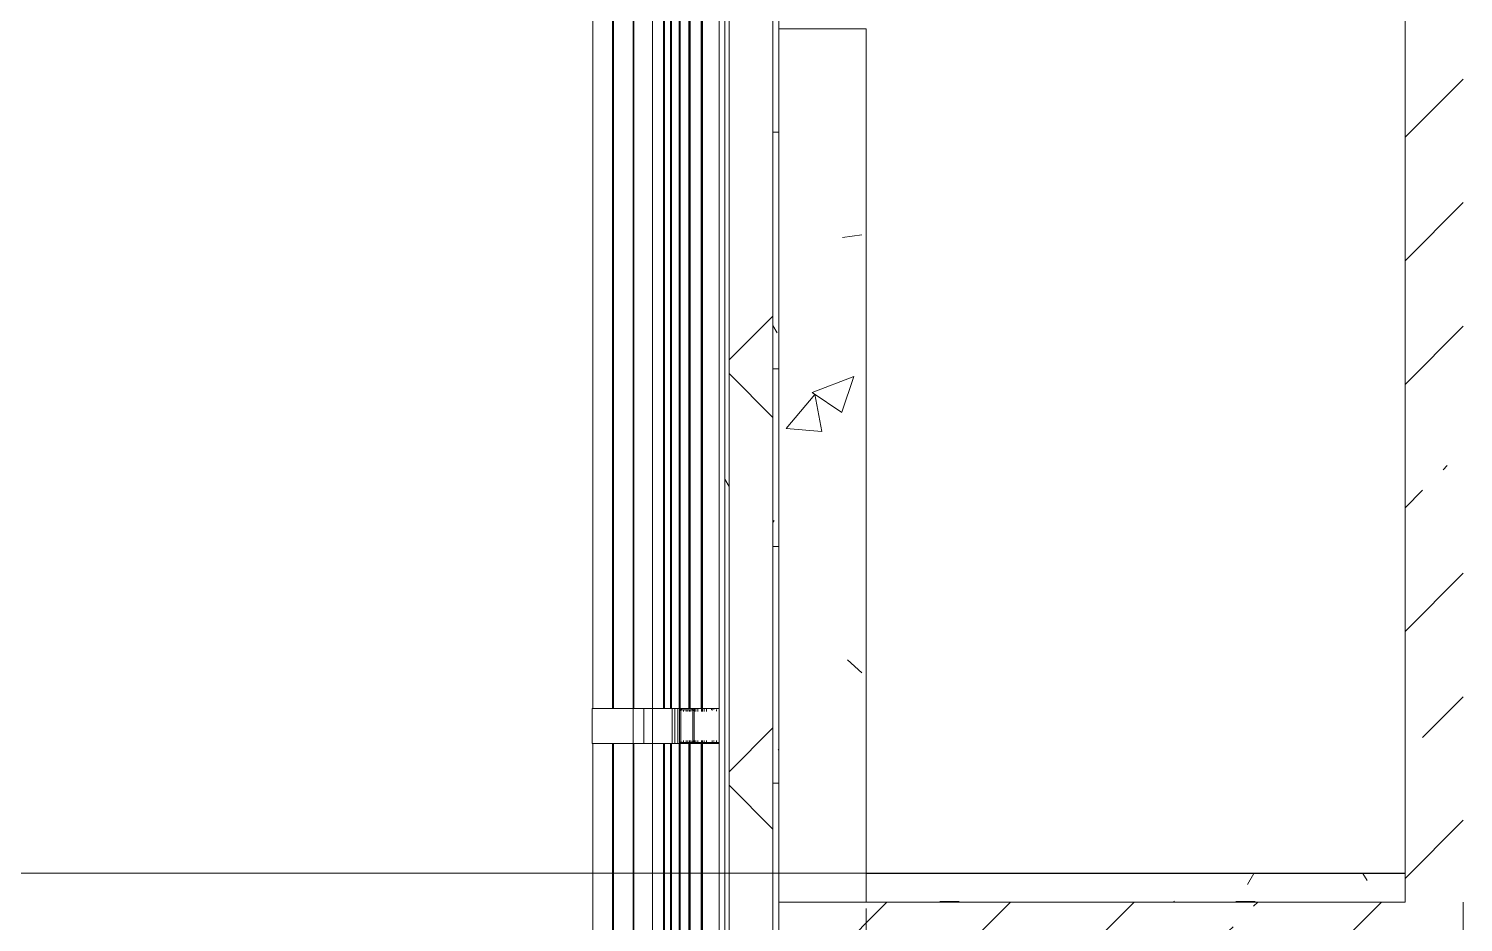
# Model space of a CAD drawing. Header units: millimetres. Extents: x -39507 to 33074, y -24219 to 30962.
# Drawn here: x -34258 to -29333, y 20831 to 23900 of the extents above; entities that cross this region are included whole.
import ezdxf

# ---------------------------------------------------------------- set-up
doc = ezdxf.new("R2010")
doc.units = ezdxf.units.MM
doc.linetypes.add('Осевые', pattern=[6350, 1270, -952.5, 3175, -952.5])
for name, color, linetype, lineweight in [('Высотные отметки', 7, 'Continuous', 9), ('Обобщенные модели', 7, 'Continuous', 9), ('Обобщенные модели-1', 7, 'Continuous', 18), ('Общие ребра', 7, 'Continuous', 9), ('Основа _2_-1', 7, 'Continuous', 9), ('Отделка 1 _4_-1', 7, 'Continuous', 9), ('Отделка 2 _5_-1', 7, 'Continuous', 9), ('Перекрытия', 7, 'Continuous', 9), ('Стены', 7, 'Continuous', 9), ('Структура _1_', 7, 'Continuous', 18), ('Штриховка разреза-2', 7, 'Continuous', 9)]:
    doc.layers.add(name, color=color, linetype=linetype, lineweight=lineweight)
doc.layers.add('Оси-3', color=7, linetype='Осевые', lineweight=9, true_color=0xaaaaaa)
pattern_1 = [(45, (-2885.9, 6475), (-424.264, 424.264), [600, -100, 20, -100]), (45, (-2885.9, 6899), (-424.264, 424.264), [])]
pattern_2 = [(0, (-2885.9, 6475), (812.8, 203.2), [67.056, -542.544, 67.056, -542.544, -3251.2]), (0, (-2885.9, 6475), (812.8, 203.2), [-1219.2, 67.056, -1152.144, 67.056, -542.544, -1422.4]), (0, (-2885.9, 6475), (812.8, 203.2), [-3048, 67.056, -339.344, 67.056, -948.944]), (120, (-2581.1, 6576.6), (-582.3764, 602.3054), [67.056, -542.544, 67.056, -3793.744]), (120, (-2581.1, 6576.6), (-582.3764, 602.3054), [-676.656, -542.544, 67.056, -1152.144, -2032]), (120, (-2581.1, 6576.6), (-582.3764, 602.3054), [-2438.4, 67.056, -542.544, 67.056, -1355.344]), (120, (-2581.1, 6576.6), (-582.3764, 602.3054), [-3115.056, -339.344, 67.056, -948.944]), (240, (-2479.5, 6983), (-230.4236, -805.5054), [67.056, -542.544, 67.056, -542.544, -3251.2]), (240, (-2479.5, 6983), (-230.4236, -805.5054), [-1219.2, 67.056, -1152.144, 67.056, -542.544, -1422.4]), (240, (-2479.5, 6983), (-230.4236, -805.5054), [-3048, 67.056, -339.344, 67.056, -948.944])]

# ---------------------------------------------------------------- blocks, each defined once
blk = doc.blocks.new('Обвязочная балка 1 - Обвязочная балка 1-1451838-Разрез 2-2')
at = {"layer": 'Обобщенные модели'}
for p, q in [((-32023.5, 21555), (-32023.5, 21455)), ((-32023.4, 21455), (-32023.4, 21555)), ((-32019.4, 21555), (-32019.4, 21455)), ((-31977.5, 21555), (-31977.5, 21455)), ((-31977.4, 21455), (-31977.4, 21555)), ((-31973.4, 21555), (-31973.4, 21455)), ((-31994, 21449), (-32012.5, 21449)), ((-31979, 21449), (-31992.5, 21449)), ((-31982.6, 21449), (-31978, 21449)), ((-31925.5, 21449), (-31977.2, 21449)), ((-31976.6, 21449), (-31926.2, 21449)), ((-31924, 21449), (-31917.7, 21449)), ((-31917.4, 21449), (-31923.4, 21449)), ((-31916.2, 21449), (-31907.9, 21449)), ((-31908.4, 21449), (-31916.1, 21449)), ((-31898.4, 21449), (-31906.9, 21449)), ((-31906.3, 21449), (-31897.5, 21449)), ((-31896, 21449), (-31888.7, 21449)), ((-31888.2, 21449), (-31894.5, 21449))]:
    blk.add_line(p, q, dxfattribs=at)
at = {"layer": 'Обобщенные модели', "flags": 128}
for points in [[(-32023.1, 21557.8), (-32023, 21558.1), (-32022.8, 21558.5), (-32022.7, 21558.9), (-32022.5, 21559.3), (-32022.3, 21559.6), (-32022.1, 21560)], [(-32018.2, 21563.8), (-32017.8, 21564), (-32017.5, 21564.2), (-32017.1, 21564.3), (-32016.7, 21564.5), (-32016.3, 21564.6)], [(-31981.1, 21560.6), (-31981.3, 21560.6), (-31981.6, 21560.7), (-31981.8, 21560.8), (-31982, 21560.9), (-31982.3, 21560.9), (-31982.5, 21561), (-31982.7, 21561), (-31983, 21561), (-31983.2, 21561.1), (-31983.5, 21561.1)], [(-31977.5, 21555.5), (-31977.5, 21555.7), (-31977.5, 21556), (-31977.6, 21556.2), (-31977.6, 21556.4), (-31977.7, 21556.7), (-31977.8, 21556.9), (-31977.9, 21557.1), (-31977.9, 21557.4), (-31978, 21557.6), (-31978.1, 21557.8), (-31978.3, 21558), (-31978.4, 21558.2), (-31978.5, 21558.4), (-31978.7, 21558.6), (-31978.8, 21558.8), (-31979, 21559), (-31979.1, 21559.2)], [(-32022.1, 21449.9), (-32022.3, 21450.3), (-32022.5, 21450.6), (-32022.6, 21451), (-32022.8, 21451.4), (-32022.9, 21451.8), (-32023, 21452.1), (-32023.2, 21452.5)], [(-32017.7, 21446), (-32018.1, 21446.1), (-32018.4, 21446.3)], [(-32016.2, 21445.4), (-32016.6, 21445.5), (-32017, 21445.6), (-32017.4, 21445.8), (-32017.7, 21446)], [(-31982.4, 21449), (-31982.2, 21449.1), (-31982, 21449.1), (-31981.7, 21449.2), (-31981.5, 21449.3), (-31981.3, 21449.4), (-31981, 21449.5), (-31980.8, 21449.6), (-31980.6, 21449.7), (-31980.4, 21449.8), (-31980.2, 21449.9), (-31980, 21450.1), (-31979.8, 21450.2), (-31979.6, 21450.4), (-31979.4, 21450.5), (-31979.3, 21450.7), (-31979.1, 21450.9), (-31978.9, 21451.1)], [(-31977.9, 21452.7), (-31977.8, 21452.9), (-31977.8, 21453.2), (-31977.7, 21453.4), (-31977.6, 21453.6), (-31977.6, 21453.9), (-31977.5, 21454.1), (-31977.5, 21454.3), (-31977.5, 21454.6), (-31977.5, 21454.8), (-31977.5, 21455)]]:
    blk.add_lwpolyline(points, dxfattribs=at)
at = {"layer": 'Обобщенные модели'}
for centre, major_axis, start_param, end_param in [((-32013.4, 21555), (0, 10), 1.047199, 1.308997), ((-32013.4, 21555), (0, 6.06), 0.785401, 1.489348), ((-32013.4, 21555), (0, 10), 0.000003, 0.523601), ((-32013.4, 21555), (0, 6.06), 0.000005, 0.523602), ((-31983.5, 21555), (0, 6.06), 5.759583, 6.283181), ((-31983.4, 21555), (0, 10), 5.759585, 6.283182), ((-31983.5, 21555), (0, 6.06), 4.793837, 5.497785), ((-31983.4, 21555), (0, 10), 4.974188, 5.235987), ((-32013.4, 21455), (0, 10), 1.570796, 2.094394), ((-32013.4, 21455), (0, 6.06), 1.570796, 2.304733), ((-32013.4, 21455), (0, 10), 2.879791, 3.14159), ((-32013.4, 21455), (0, 6.06), 2.794025, 3.141593), ((-31983.4, 21455), (0, 10), 3.141596, 3.403394), ((-31983.5, 21455), (0, 6.06), 3.283326, 3.997857), ((-31983.5, 21455), (0, 6.06), 4.236035, 4.712389), ((-31983.4, 21455), (0, 10), 4.188791, 4.712389)]:
    blk.add_ellipse(centre, major_axis=major_axis, ratio=0.999998, start_param=start_param, end_param=end_param, dxfattribs=at)
at = {"layer": 'Обобщенные модели-1'}
for p, q in [((-32023.4, 21555), (-32023.4, 21455)), ((-32019.4, 21455), (-32019.4, 21555)), ((-31983.4, 21565), (-32013.4, 21565)), ((-32013.4, 21561.1), (-31983.5, 21561.1)), ((-31977.4, 21555), (-31977.4, 21455)), ((-31973.4, 21455), (-31973.4, 21555)), ((-32013.4, 21445), (-31983.4, 21445)), ((-31982.6, 21449), (-32012.5, 21449))]:
    blk.add_line(p, q, dxfattribs=at)
for centre, radius, start, end in [((-32013.4, 21555), 10, 90, 180), ((-32013.4, 21555), 6.06, 90, 180), ((-31983.5, 21555), 6.06, 360, 90), ((-31983.4, 21555), 10, 0, 90), ((-32013.4, 21455), 10, 180, 270), ((-32013.4, 21455), 6.06, 180, 278.1204), ((-31983.4, 21455), 10, 270, 0), ((-31983.5, 21455), 6.06, 278.1204, 0)]:
    blk.add_arc(centre, radius, start, end, dxfattribs=at)
blk = doc.blocks.new('Профиль ламели516 - Профиль ламели-1606465-Разрез 2-2')
at = {"layer": 'Обобщенные модели'}
for p, q in [((-32320.7, 21565), (-32320.7, 26140)), ((-32320.7, 21565), (-32320.7, 26140)), ((-32253.3, 26140), (-32253.3, 21565)), ((-32253.3, 21565), (-32253.3, 26140)), ((-32250.4, 21565), (-32250.4, 26140)), ((-32250.4, 21565), (-32250.4, 26140)), ((-32183, 26140), (-32183, 21565)), ((-32183, 21565), (-32183, 26140)), ((-32180.1, 21565), (-32180.1, 26140)), ((-32180.1, 21565), (-32180.1, 26140)), ((-32180.1, 21565), (-32180.1, 26140)), ((-32116, 21564.6), (-32116, 26140)), ((-32116, 21564.6), (-32116, 26140)), ((-32116, 21564.6), (-32116, 26140)), ((-32323.4, 21565), (-32182.5, 21565)), ((-32323.4, 21565), (-32323.4, 21445)), ((-32182.5, 21565), (-32050.4, 21565)), ((-32180.1, 21565), (-32182.5, 21565)), ((-32182.5, 21445), (-32182.5, 21565)), ((-32182.5, 21445), (-32182.5, 21565)), ((-32182.5, 21445), (-32182.5, 21565)), ((-32115.5, 21565), (-32180.6, 21565)), ((-32050.1, 21565), (-32146.4, 21565)), ((-32146.4, 21565), (-32116, 21565)), ((-32146.4, 21445), (-32146.4, 21565)), ((-32146.4, 21445), (-32146.4, 21565)), ((-32042.6, 21565), (-32116, 21565)), ((-32116, 21565), (-32050.1, 21565)), ((-32116, 21565), (-32039.4, 21565)), ((-32116, 21445), (-32116, 21565)), ((-32116, 21445), (-32116, 21565)), ((-32050.4, 21565), (-32115.8, 21565)), ((-32113.6, 21565), (-32050.4, 21565)), ((-32050.4, 21565), (-32113.6, 21565)), ((-32048.4, 21445), (-32048.4, 21565)), ((-32039.4, 21565), (-32034.4, 21565)), ((-32039.4, 21445), (-32039.4, 21565)), ((-32034.4, 21565), (-32029.4, 21565)), ((-32029.4, 21565), (-32029.4, 21445)), ((-32029.4, 21565), (-32024.4, 21565)), ((-32024.4, 21565), (-32023.4, 21565)), ((-32023.4, 21445), (-32023.4, 21565)), ((-32182.5, 21445), (-32323.4, 21445)), ((-32320.7, 17375), (-32320.7, 21445)), ((-32320.7, 17375), (-32320.7, 21445)), ((-32253.3, 21445), (-32253.3, 17375)), ((-32253.3, 17375), (-32253.3, 21445)), ((-32250.4, 17375), (-32250.4, 21445)), ((-32250.4, 17375), (-32250.4, 21445)), ((-32183, 21445), (-32183, 17375)), ((-32183, 17375), (-32183, 21445)), ((-32182.5, 21445), (-32180.1, 21445)), ((-32050.4, 21445), (-32182.5, 21445)), ((-32180.6, 21445), (-32115.5, 21445)), ((-32180.1, 17375), (-32180.1, 21445)), ((-32180.1, 17375), (-32180.1, 21445)), ((-32180.1, 17375), (-32180.1, 21445)), ((-32116, 21445), (-32146.4, 21445)), ((-32146.4, 21445), (-32050.1, 21445)), ((-32039.4, 21445), (-32116, 21445)), ((-32050.1, 21445), (-32116, 21445)), ((-32116, 21445), (-32042.6, 21445)), ((-32116, 17374.6), (-32116, 21445)), ((-32116, 17374.6), (-32116, 21445)), ((-32116, 17374.6), (-32116, 21445)), ((-32115.8, 21445), (-32050.4, 21445)), ((-32113.6, 21445), (-32050.4, 21445)), ((-32050.4, 21445), (-32113.6, 21445)), ((-32034.4, 21445), (-32039.4, 21445)), ((-32029.4, 21445), (-32034.4, 21445)), ((-32024.4, 21445), (-32029.4, 21445)), ((-32023.4, 21445), (-32024.4, 21445))]:
    blk.add_line(p, q, dxfattribs=at)
blk = doc.blocks.new('Профиль ламели681 - Профиль ламели-1666534-Разрез 2-2')
at = {"layer": 'Обобщенные модели'}
for p, q in [((-32078, 21565), (-32078, 26140)), ((-32077.1, 21565), (-32077.1, 26140)), ((-32076.3, 21565), (-32076.3, 26140)), ((-32075.4, 21565), (-32075.4, 26140)), ((-32253.3, 21565), (-32250.4, 21565)), ((-32183, 21565), (-32180.1, 21565)), ((-32116, 21565), (-32011.6, 21565)), ((-32077.6, 21565), (-32116, 21565)), ((-32109.2, 21565), (-32078.9, 21565)), ((-32011.3, 21565), (-32108.9, 21565)), ((-32078.6, 21565), (-32000.6, 21565)), ((-32076.2, 21565), (-32010.8, 21565)), ((-32075.6, 21565), (-32073, 21565)), ((-32011.4, 21565), (-32075.6, 21565)), ((-32011.1, 21565), (-32075, 21565)), ((-32003.3, 21565), (-32074.9, 21565)), ((-32073, 21565), (-32011.3, 21565)), ((-32009.4, 21555.5), (-32009.4, 21561.1)), ((-32000.6, 21565), (-31995.7, 21565)), ((-32000.6, 21555.5), (-32000.6, 21561.1)), ((-31995.3, 21561.1), (-31995.3, 21555.5)), ((-31989.7, 21565), (-31984.1, 21565)), ((-31989.7, 21555.5), (-31989.7, 21561.1)), ((-31984.1, 21561.1), (-31984.1, 21555.5)), ((-32250.4, 21445), (-32253.3, 21445)), ((-32180.1, 21445), (-32183, 21445)), ((-32011.6, 21445), (-32116, 21445)), ((-32116, 21445), (-32077.6, 21445)), ((-32078.9, 21445), (-32109.2, 21445)), ((-32108.9, 21445), (-32011.3, 21445)), ((-32000.6, 21445), (-32078.6, 21445)), ((-32078, 17375), (-32078, 21445)), ((-32077.1, 17375), (-32077.1, 21445)), ((-32076.3, 17375), (-32076.3, 21445)), ((-32010.8, 21445), (-32076.2, 21445)), ((-32075.6, 21445), (-32011.4, 21445)), ((-32073, 21445), (-32075.6, 21445)), ((-32075.4, 17375), (-32075.4, 21445)), ((-32075, 21445), (-32011.1, 21445)), ((-32074.9, 21445), (-32003.3, 21445)), ((-32011.3, 21445), (-32073, 21445)), ((-32009.4, 21448.6), (-32009.4, 21455)), ((-32000.6, 21449), (-32000.6, 21455)), ((-31995.7, 21445), (-32000.6, 21445)), ((-31995.3, 21455), (-31995.3, 21449)), ((-31989.7, 21449), (-31989.7, 21455)), ((-31984.1, 21445), (-31989.7, 21445)), ((-31984.1, 21455), (-31984.1, 21449))]:
    blk.add_line(p, q, dxfattribs=at)
blk = doc.blocks.new('Профиль ламели682 - Профиль ламели-1666806-Разрез 2-2')
at = {"layer": 'Обобщенные модели'}
for p, q in [((-32054.3, 21565), (-32054.3, 26140)), ((-32053.2, 21565), (-32053.2, 26140)), ((-32052.3, 21565), (-32052.3, 26140)), ((-32051.1, 21565), (-32051.1, 26140)), ((-31987.4, 21565), (-32075.4, 21565)), ((-32075.4, 21565), (-32055.3, 21565)), ((-32075.4, 21565), (-31987.7, 21565)), ((-32053.8, 21565), (-32075.4, 21565)), ((-32054.9, 21565), (-31976.8, 21565)), ((-32052.1, 21565), (-31986.9, 21565)), ((-32051.9, 21565), (-32048.7, 21565)), ((-31987.5, 21565), (-32051.9, 21565)), ((-31987.2, 21565), (-32050.6, 21565)), ((-31979.3, 21565), (-32050.5, 21565)), ((-32048.7, 21565), (-31987.4, 21565)), ((-31976.8, 21565), (-31971.9, 21565)), ((-31976.8, 21562.3), (-31976.8, 21565)), ((-31976.8, 21559), (-31976.8, 21561.6)), ((-31972.4, 21565), (-31972.4, 21555.5)), ((-31972.3, 21565), (-31972.4, 21565)), ((-31972.3, 21565), (-31967.9, 21565)), ((-31967.9, 21565), (-31966.9, 21565)), ((-31966.9, 21565), (-31960.2, 21565)), ((-31966.9, 21555.5), (-31966.9, 21565)), ((-31960.2, 21565), (-31960.2, 21555.5)), ((-32055.3, 21445), (-32075.4, 21445)), ((-32075.4, 21445), (-31987.4, 21445)), ((-31987.7, 21445), (-32075.4, 21445)), ((-32075.4, 21445), (-32053.8, 21445)), ((-31976.8, 21445), (-32054.9, 21445)), ((-32054.3, 17375), (-32054.3, 21445)), ((-32053.2, 17375), (-32053.2, 21445)), ((-32052.3, 17375), (-32052.3, 21445)), ((-31986.9, 21445), (-32052.1, 21445)), ((-32051.9, 21445), (-31987.5, 21445)), ((-32048.7, 21445), (-32051.9, 21445)), ((-32051.1, 17375), (-32051.1, 21445)), ((-32050.6, 21445), (-31987.2, 21445)), ((-32050.5, 21445), (-31979.3, 21445)), ((-31987.4, 21445), (-32048.7, 21445)), ((-31976.8, 21452.5), (-31976.8, 21455)), ((-31976.8, 21445), (-31976.8, 21448.5)), ((-31971.9, 21445), (-31976.8, 21445)), ((-31972.4, 21455), (-31972.4, 21445)), ((-31972.4, 21445), (-31972.3, 21445)), ((-31967.9, 21445), (-31972.3, 21445)), ((-31966.9, 21445), (-31967.9, 21445)), ((-31966.9, 21445), (-31966.9, 21455)), ((-31960.2, 21445), (-31966.9, 21445)), ((-31960.2, 21455), (-31960.2, 21445))]:
    blk.add_line(p, q, dxfattribs=at)
blk = doc.blocks.new('Профиль ламели683 - Профиль ламели-1667078-Разрез 2-2')
at = {"layer": 'Обобщенные модели'}
for p, q in [((-32025.2, 21565), (-32025.2, 26140)), ((-32025.2, 21565), (-32025.2, 26140)), ((-32023.9, 21565), (-32023.9, 26140)), ((-32022.8, 21565), (-32022.8, 26140)), ((-32021.5, 21565), (-32021.5, 26140)), ((-32051.2, 21565), (-31958.5, 21565)), ((-31958.2, 21565), (-32051.1, 21565)), ((-32051.1, 21565), (-32026.4, 21565)), ((-32024.7, 21565), (-32051.1, 21565)), ((-32025.9, 21565), (-31947.7, 21565)), ((-32022.8, 21565), (-32019.1, 21565)), ((-31958.3, 21565), (-32022.8, 21565)), ((-32021.1, 21565), (-31957.6, 21565)), ((-31957.9, 21565), (-32021, 21565)), ((-31950, 21565), (-32020.7, 21565)), ((-32019.1, 21565), (-31958.1, 21565)), ((-31947.7, 21565), (-31942.7, 21565)), ((-31947.7, 21555.5), (-31947.7, 21565)), ((-31944.1, 21565), (-31944.1, 21555.5)), ((-31944.1, 21565), (-31939.7, 21565)), ((-31939.7, 21565), (-31938.7, 21565)), ((-31938.7, 21565), (-31930.9, 21565)), ((-31938.7, 21555.5), (-31938.7, 21565)), ((-31930.9, 21565), (-31930.9, 21555.5)), ((-31958.5, 21445), (-32051.2, 21445)), ((-32026.4, 21445), (-32051.1, 21445)), ((-32051.1, 21445), (-31958.2, 21445)), ((-32051.1, 21445), (-32024.7, 21445)), ((-31947.7, 21445), (-32025.9, 21445)), ((-32025.2, 17375), (-32025.2, 21445)), ((-32025.2, 17375), (-32025.2, 21445)), ((-32023.9, 17375), (-32023.9, 21445)), ((-32022.8, 21445), (-31958.3, 21445)), ((-32019.1, 21445), (-32022.8, 21445)), ((-32022.8, 17375), (-32022.8, 21445)), ((-32021.5, 17375), (-32021.5, 21445)), ((-31957.6, 21445), (-32021.1, 21445)), ((-32021, 21445), (-31957.9, 21445)), ((-32020.7, 21445), (-31950, 21445)), ((-31958.1, 21445), (-32019.1, 21445)), ((-31947.7, 21445), (-31947.7, 21455)), ((-31942.7, 21445), (-31947.7, 21445)), ((-31944.1, 21455), (-31944.1, 21445)), ((-31939.7, 21445), (-31944.1, 21445)), ((-31938.7, 21445), (-31939.7, 21445)), ((-31938.7, 21445), (-31938.7, 21455)), ((-31930.9, 21445), (-31938.7, 21445)), ((-31930.9, 21455), (-31930.9, 21445))]:
    blk.add_line(p, q, dxfattribs=at)
blk = doc.blocks.new('Профиль ламели684 - Профиль ламели-1667348-Разрез 2-2')
at = {"layer": 'Обобщенные модели'}
for p, q in [((-31991.1, 21565), (-31991.1, 26140)), ((-31989.6, 21565), (-31989.6, 26140)), ((-31989.6, 21565), (-31989.6, 26140)), ((-31988.4, 21565), (-31988.4, 26140)), ((-31986.9, 21565), (-31986.9, 26140)), ((-31924.1, 21565), (-32021.5, 21565)), ((-32021.5, 21565), (-31993.7, 21565)), ((-32021.5, 21565), (-31924.4, 21565)), ((-31990.6, 21565), (-32021.5, 21565)), ((-31991.9, 21565), (-31913.5, 21565)), ((-31988.7, 21565), (-31984.5, 21565)), ((-31924.1, 21565), (-31988.7, 21565)), ((-31986.4, 21565), (-31923.3, 21565)), ((-31923.6, 21565), (-31986.3, 21565)), ((-31915.7, 21565), (-31986, 21565)), ((-31984.5, 21565), (-31923.9, 21565)), ((-31913.5, 21565), (-31908.6, 21565)), ((-31913.5, 21561), (-31913.5, 21565)), ((-31910.9, 21565), (-31910.9, 21557.8)), ((-31910.9, 21565), (-31906.6, 21565)), ((-31906.6, 21565), (-31905.6, 21565)), ((-31905.6, 21565), (-31896.7, 21565)), ((-31905.6, 21561.5), (-31905.6, 21565)), ((-31896.7, 21565), (-31896.7, 21561.8)), ((-31896.7, 21559.4), (-31896.7, 21556.6)), ((-31993.7, 21445), (-32021.5, 21445)), ((-32021.5, 21445), (-31924.1, 21445)), ((-31924.4, 21445), (-32021.5, 21445)), ((-32021.5, 21445), (-31990.6, 21445)), ((-31913.5, 21445), (-31991.9, 21445)), ((-31991.1, 17375), (-31991.1, 21445)), ((-31989.6, 17375), (-31989.6, 21445)), ((-31989.6, 17375), (-31989.6, 21445)), ((-31988.7, 21445), (-31924.1, 21445)), ((-31984.5, 21445), (-31988.7, 21445)), ((-31988.4, 17375), (-31988.4, 21445)), ((-31986.9, 17375), (-31986.9, 21445)), ((-31923.3, 21445), (-31986.4, 21445)), ((-31986.3, 21445), (-31923.6, 21445)), ((-31986, 21445), (-31915.7, 21445)), ((-31923.9, 21445), (-31984.5, 21445)), ((-31913.5, 21445), (-31913.5, 21449.8)), ((-31908.6, 21445), (-31913.5, 21445)), ((-31910.9, 21455), (-31910.9, 21445)), ((-31906.6, 21445), (-31910.9, 21445)), ((-31905.6, 21445), (-31906.6, 21445)), ((-31905.6, 21452.3), (-31905.6, 21455)), ((-31905.6, 21445), (-31905.6, 21449)), ((-31896.7, 21445), (-31905.6, 21445)), ((-31896.7, 21455), (-31896.7, 21450.6)), ((-31896.7, 21448.4), (-31896.7, 21445))]:
    blk.add_line(p, q, dxfattribs=at)
blk = doc.blocks.new('Профиль ламели685 - Профиль ламели-1667618-Разрез 2-2')
at = {"layer": 'Обобщенные модели'}
for p, q in [((-31949.6, 21565), (-31949.6, 26140)), ((-31948, 21565), (-31948, 26140)), ((-31947.9, 21565), (-31947.9, 26140)), ((-31946.6, 21565), (-31946.6, 26140)), ((-31944.9, 21565), (-31944.9, 26140)), ((-31986.9, 21565), (-31887.6, 21565)), ((-31949.6, 21565), (-31986.9, 21565)), ((-31981.2, 21565), (-31951.2, 21565)), ((-31887.6, 21565), (-31980.8, 21565)), ((-31950.6, 21565), (-31887.6, 21565)), ((-31947.3, 21565), (-31942.5, 21565)), ((-31887.6, 21565), (-31947.3, 21565)), ((-31944.4, 21565), (-31887.6, 21565)), ((-31887.5, 21565), (-31944.3, 21565)), ((-31887.5, 21565), (-31944, 21565)), ((-31942.5, 21565), (-31887.6, 21565)), ((-31887.6, 21445), (-31986.9, 21445)), ((-31986.9, 21445), (-31949.6, 21445)), ((-31951.2, 21445), (-31981.2, 21445)), ((-31980.8, 21445), (-31887.6, 21445)), ((-31887.6, 21445), (-31950.6, 21445)), ((-31949.6, 17375), (-31949.6, 21445)), ((-31948, 17375), (-31948, 21445)), ((-31947.9, 17375), (-31947.9, 21445)), ((-31947.3, 21445), (-31887.6, 21445)), ((-31942.5, 21445), (-31947.3, 21445)), ((-31946.6, 17375), (-31946.6, 21445)), ((-31944.9, 17375), (-31944.9, 21445)), ((-31887.6, 21445), (-31944.4, 21445)), ((-31944.3, 21445), (-31887.5, 21445)), ((-31944, 21445), (-31887.5, 21445)), ((-31887.6, 21445), (-31942.5, 21445))]:
    blk.add_line(p, q, dxfattribs=at)
blk = doc.blocks.new('Высотные отметки - Высотная отметка - Стрелка-4455449-Разрез 2-2')
at = {"layer": 'Высотные отметки'}
blk.add_hatch(color=256, dxfattribs=at).paths.add_polyline_path([(-36565.6, -5267.2), (-36098.4, -5734.3), (-35631.2, -5267.2), (-35498.4, -5400), (-36098.4, -6000), (-36698.4, -5400)], flags=0)
for p, q in [((-36098.4, -4800), (-39098.4, -4800)), ((-36098.4, -6000), (-36098.4, -4800)), ((-36565.6, -5267.2), (-36698.4, -5400)), ((-36098.4, -5734.3), (-36565.6, -5267.2)), ((-35631.2, -5267.2), (-36098.4, -5734.3)), ((-35498.4, -5400), (-35631.2, -5267.2)), ((-36698.4, -5400), (-36098.4, -6000)), ((-36098.4, -6000), (-35498.4, -5400)), ((-35002.8, -6000), (-36395.1, -6000))]:
    blk.add_line(p, q, dxfattribs=at)

msp = doc.modelspace()

# ---------------------------------------------------------------- hatches: boundary and pattern name
at = {"layer": 'Штриховка разреза-2'}
h = msp.add_hatch(dxfattribs=at)
h.set_pattern_fill('FP_2', color=256, style=0, pattern_type=2)
h.set_pattern_definition(pattern_1)
h.paths.add_polyline_path([(-29532.9, 20900), (-29332.9, 20900), (-29332.9, 26000), (-29532.9, 26000), (-29532.9, 21281.6)], flags=0)
h.paths.add_polyline_path([(-29532.9, 26200), (-29332.9, 26200), (-29332.9, 27032.4), (-29532.9, 27032.4), (-29532.9, 26320.3)], flags=0)
h = msp.add_hatch(dxfattribs=at)
h.set_pattern_fill('FP_3', color=256, style=0, pattern_type=2)
h.set_pattern_definition(pattern_2)
h.paths.add_polyline_path([(-31852.6, 13700), (-31852.6, 26500), (-31867.6, 26500), (-31867.6, 13700)], flags=0)
h = msp.add_hatch(dxfattribs=at)
h.set_pattern_fill('FP_4', color=256, style=0, pattern_type=2)
h.set_pattern_definition([(45, (-2885.9, 6475), (-707.107, 707.107), []), (135, (-2885.9, 6475), (-707.107, -707.107), [])])
h.paths.add_polyline_path([(-31702.6, 13700), (-31702.6, 26500), (-31852.6, 26500), (-31851.9, 13700)], flags=0)
h = msp.add_hatch(dxfattribs=at)
h.set_pattern_fill('FP_3', color=256, style=0, pattern_type=2)
h.set_pattern_definition(pattern_2)
h.paths.add_polyline_path([(-31682.6, 13700), (-31682.6, 26500), (-31702.6, 26500), (-31702.6, 13700)], flags=0)
h = msp.add_hatch(dxfattribs=at)
h.set_pattern_fill('FP_8', color=256, style=0, pattern_type=2)
h.set_pattern_definition([(50, (-2885.9, 6475), (1457.472, -127.512), [152.4, -1676.4]), (355, (-2885.9, 6475), (-281.94, 1528.454), [121.92, -1341.12]), (100.451, (-2764.4, 6464.4), (1175.54, 1400.93), [129.52, -1424.72]), (46.184, (-2885.9, 6881.4), (2168.63, -336.34), [228.6, -2514.6]), (96.636, (-2705.2, 6853.4), (1899.22, 1979.42), [194.28, -2137.08]), (351.184, (-2886, 6881.4), (1899.24, 1979.4), [182.88, -2011.68]), (21, (-2682.7, 6779.8), (1212.915, -818.12), [152.4, -1676.4]), (326, (-2682.7, 6779.8), (494.42, 1473.504), [121.92, -1341.12]), (71.451, (-2581.6, 6711.6), (1707.34, 655.37), [129.52, -1424.72]), (37.5, (-2885.9, 6475), (24.709, 676.44), [67.056, -1257.808, 67.056, -1294.384, -1346.2]), (37.5, (-2885.9, 6475), (24.709, 676.44), [-2686.304, 67.056, -1279.144]), (7.5, (-2885.9, 6475), (534.558, 801.444), [67.056, -709.168, 67.056, -1227.328, -513.08]), (7.5, (-2885.9, 6475), (534.558, 801.444), [-2070.608, 67.056, -446.024]), (327.5, (-3339.03, 6475), (1084.7275, -45.831), [67.056, -440.944, 67.056, -1517.904, -2103.12]), (327.5, (-3339.03, 6475), (1084.7275, -45.831), [-2092.96, 67.056, -2036.064]), (317.5, (-3542.2, 6475), (1185.035, 203.414), [67.056, -593.344, 67.056, -985.52, -1493.52]), (317.5, (-3542.2, 6475), (1185.035, 203.414), [-1712.976, 67.056, -1426.464])])
h.paths.add_polyline_path([(-31382.9, 20900), (-31382.9, 23900), (-31682.9, 23900), (-31682.9, 20900), (-31568.4, 20900)], flags=0)
h = msp.add_hatch(dxfattribs=at)
h.set_pattern_fill('FP_3', color=256, style=0, pattern_type=2)
h.set_pattern_definition(pattern_2)
h.paths.add_polyline_path([(-30434.3, 20900), (-29532.9, 20900), (-29532.9, 20998), (-31382.9, 20998), (-31382.9, 20900)], flags=0)
h = msp.add_hatch(dxfattribs=at)
h.set_pattern_fill('FP_2', color=256, style=0, pattern_type=2)
h.set_pattern_definition(pattern_1)
h.paths.add_polyline_path([(16067.1, 20650), (16067.1, 20900), (-21832.9, 20900), (-21832.9, 20650), (16063.1, 20650)], flags=0)
h.paths.add_polyline_path([(-31568.4, 20650), (-29332.9, 20650), (-29332.9, 20900), (-31682.9, 20900), (-31682.9, 20650)], flags=0)

# ---------------------------------------------------------------- linework, layer by layer
at = {"layer": 'Высотные отметки'}
for p, q in [((-30935, 21000), (-36107.9, 21000)), ((-29532.9, 21000), (-30935, 21000))]:
    msp.add_line(p, q, dxfattribs=at)
at = {"layer": 'Общие ребра'}
for p, q in [((-31867.6, 26500), (-31867.6, 13700)), ((-31852.6, 26500), (-31852.6, 13700)), ((-31702.6, 26500), (-31702.6, 13700)), ((-31382.9, 21000), (-31382.9, 23900)), ((-29532.9, 20998), (-31382.9, 20998))]:
    msp.add_line(p, q, dxfattribs=at)
at = {"layer": 'Оси-3'}
msp.add_line((-31382.9, -22619.5), (-31382.9, 29000), dxfattribs=at)
at = {"layer": 'Основа _2_-1'}
for p, q in [((-31382.9, 20998), (-31382.9, 20900)), ((-29532.9, 20900), (-29532.9, 20998)), ((-31382.9, 20900), (-29532.9, 20900))]:
    msp.add_line(p, q, dxfattribs=at)
at = {"layer": 'Отделка 1 _4_-1'}
for p, q in [((-31682.6, 13700), (-31682.6, 26500)), ((-29532.9, 21000), (-31382.9, 21000)), ((-31382.9, 21000), (-31382.9, 20998)), ((-29532.9, 20998), (-29532.9, 21000))]:
    msp.add_line(p, q, dxfattribs=at)
at = {"layer": 'Отделка 2 _5_-1'}
msp.add_line((-31887.6, 26500), (-31887.6, 13700), dxfattribs=at)
at = {"layer": 'Перекрытия'}
for p, q in [((-30928.1, 20900), (-31682.9, 20900)), ((-29332.9, 20900), (-29332.9, 20650))]:
    msp.add_line(p, q, dxfattribs=at)
at = {"layer": 'Стены'}
for p, q in [((-31887.6, 22100), (-31887.6, 23900)), ((-31682.6, 23900), (-31382.9, 23900)), ((-31380.9, 21000), (-29534.9, 21000))]:
    msp.add_line(p, q, dxfattribs=at)
at = {"layer": 'Структура _1_'}
for p, q in [((-29532.9, 24850), (-29532.9, 20900)), ((-31382.9, 23900), (-31682.9, 23900)), ((-31682.9, 23900), (-31682.9, 20900)), ((-31382.9, 20900), (-31382.9, 21000)), ((-31682.9, 20900), (-31382.9, 20900)), ((-29532.9, 20900), (-31682.9, 20900)), ((-31682.9, 20900), (-31682.9, 20650)), ((-29332.9, 20650), (-29332.9, 20900))]:
    msp.add_line(p, q, dxfattribs=at)

# ---------------------------------------------------------------- block references
at = {"layer": 'Высотные отметки'}
msp.add_blockref('Высотные отметки - Высотная отметка - Стрелка-4455449-Разрез 2-2', (8144, 29400), dxfattribs=at)
at = {"layer": 'Обобщенные модели'}
for name in ['Профиль ламели516 - Профиль ламели-1606465-Разрез 2-2', 'Профиль ламели681 - Профиль ламели-1666534-Разрез 2-2', 'Профиль ламели682 - Профиль ламели-1666806-Разрез 2-2', 'Профиль ламели683 - Профиль ламели-1667078-Разрез 2-2', 'Профиль ламели684 - Профиль ламели-1667348-Разрез 2-2', 'Профиль ламели685 - Профиль ламели-1667618-Разрез 2-2', 'Обвязочная балка 1 - Обвязочная балка 1-1451838-Разрез 2-2']:
    msp.add_blockref(name, (0, 0), dxfattribs=at)

doc.saveas('drawing.dxf')
